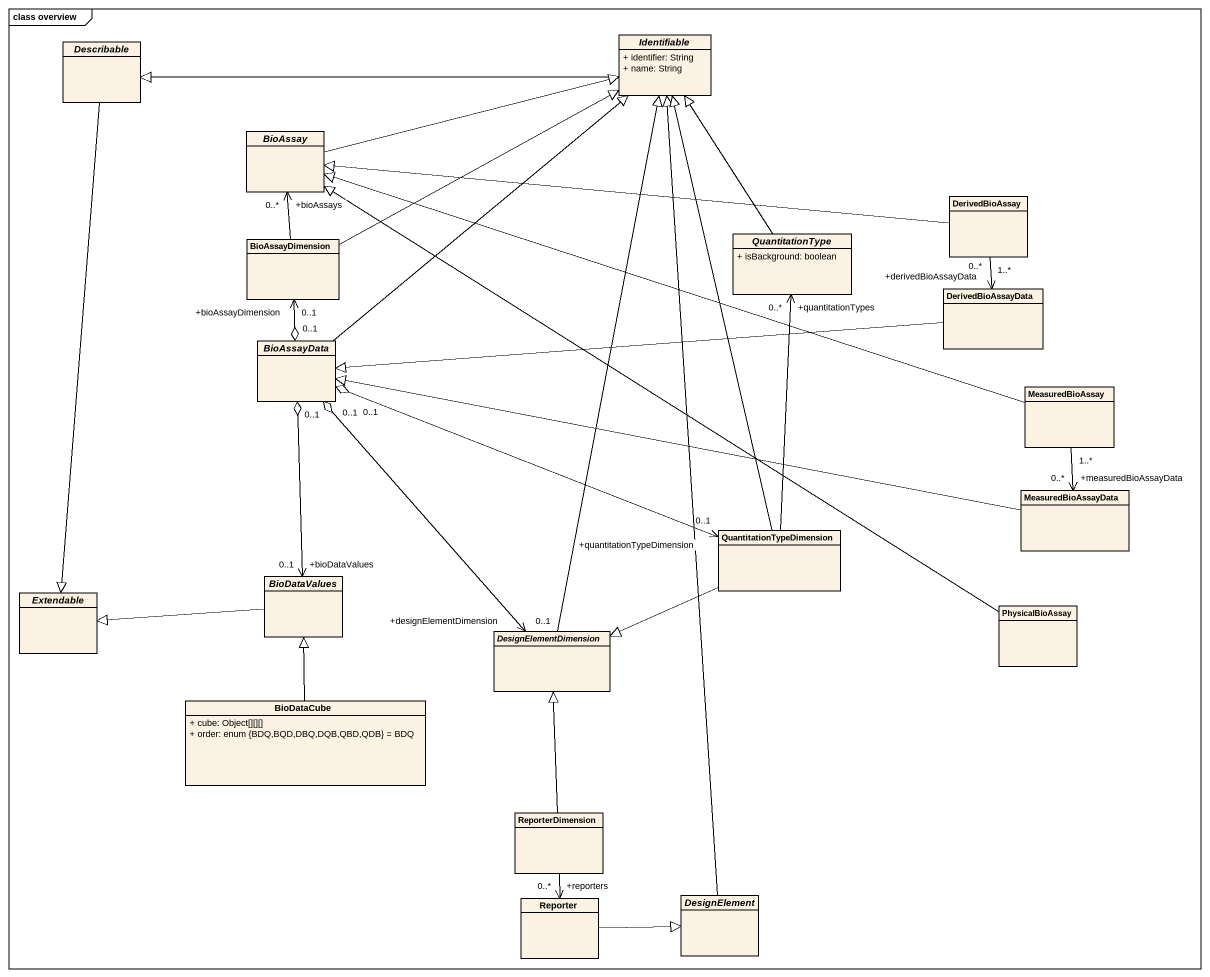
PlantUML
@startuml
mainframe class overview
hide circle
hide empty members
skinparam classAttributeIconSize 0
abstract class Identifiable {
  + identifier: String
  + name: String
}
abstract class Describable
abstract class BioAssay
class DerivedBioAssay
class BioAssayDimension
abstract class QuantitationType {
  + isBackground: boolean
}
class DerivedBioAssayData
abstract class BioAssayData
class MeasuredBioAssay
class MeasuredBioAssayData
class QuantitationTypeDimension
abstract class BioDataValues
abstract class Extendable
class PhysicalBioAssay
abstract class DesignElementDimension
class BioDataCube {
  + cube: Object[][][]
  + order: enum {BDQ,BQD,DBQ,DQB,QBD,QDB} = BDQ
}
class ReporterDimension
abstract class DesignElement
class Reporter
Identifiable -left-|> Describable
Describable --|> Extendable
BioAssay -right-|> Identifiable
DerivedBioAssay -left-|> BioAssay
DerivedBioAssay "1..*" --> "+derivedBioAssayData\n0..*" DerivedBioAssayData
BioAssayDimension -right-|> Identifiable
BioAssayDimension -up-> "+bioAssays\n0..*" BioAssay
QuantitationType -up-|> Identifiable
DerivedBioAssayData -left-|> BioAssayData
BioAssayData -up-|> Identifiable
BioAssayData "0..1" o-up-> "+bioAssayDimension\n0..1" BioAssayDimension
BioAssayData "0..1" o-right-> "+quantitationTypeDimension\n0..1" QuantitationTypeDimension
BioAssayData "0..1" o--> "+bioDataValues\n0..1" BioDataValues
BioAssayData "0..1" o--> "+designElementDimension\n0..1" DesignElementDimension
MeasuredBioAssay -left-|> BioAssay
MeasuredBioAssayData -left-|> BioAssayData
MeasuredBioAssayData "+measuredBioAssayData\n0..*" <-up- "1..*" MeasuredBioAssay
QuantitationTypeDimension -up-|> Identifiable
QuantitationTypeDimension -up-> "+quantitationTypes\n0..*" QuantitationType
QuantitationTypeDimension -left-|> DesignElementDimension
BioDataValues -left-|> Extendable
PhysicalBioAssay -up-|> BioAssay
DesignElementDimension -up-|> Identifiable
BioDataCube -up-|> BioDataValues
ReporterDimension -up-|> DesignElementDimension
ReporterDimension --> "+reporters\n0..*" Reporter
DesignElement -up-|> Identifiable
Reporter -right-|> DesignElement
@enduml
